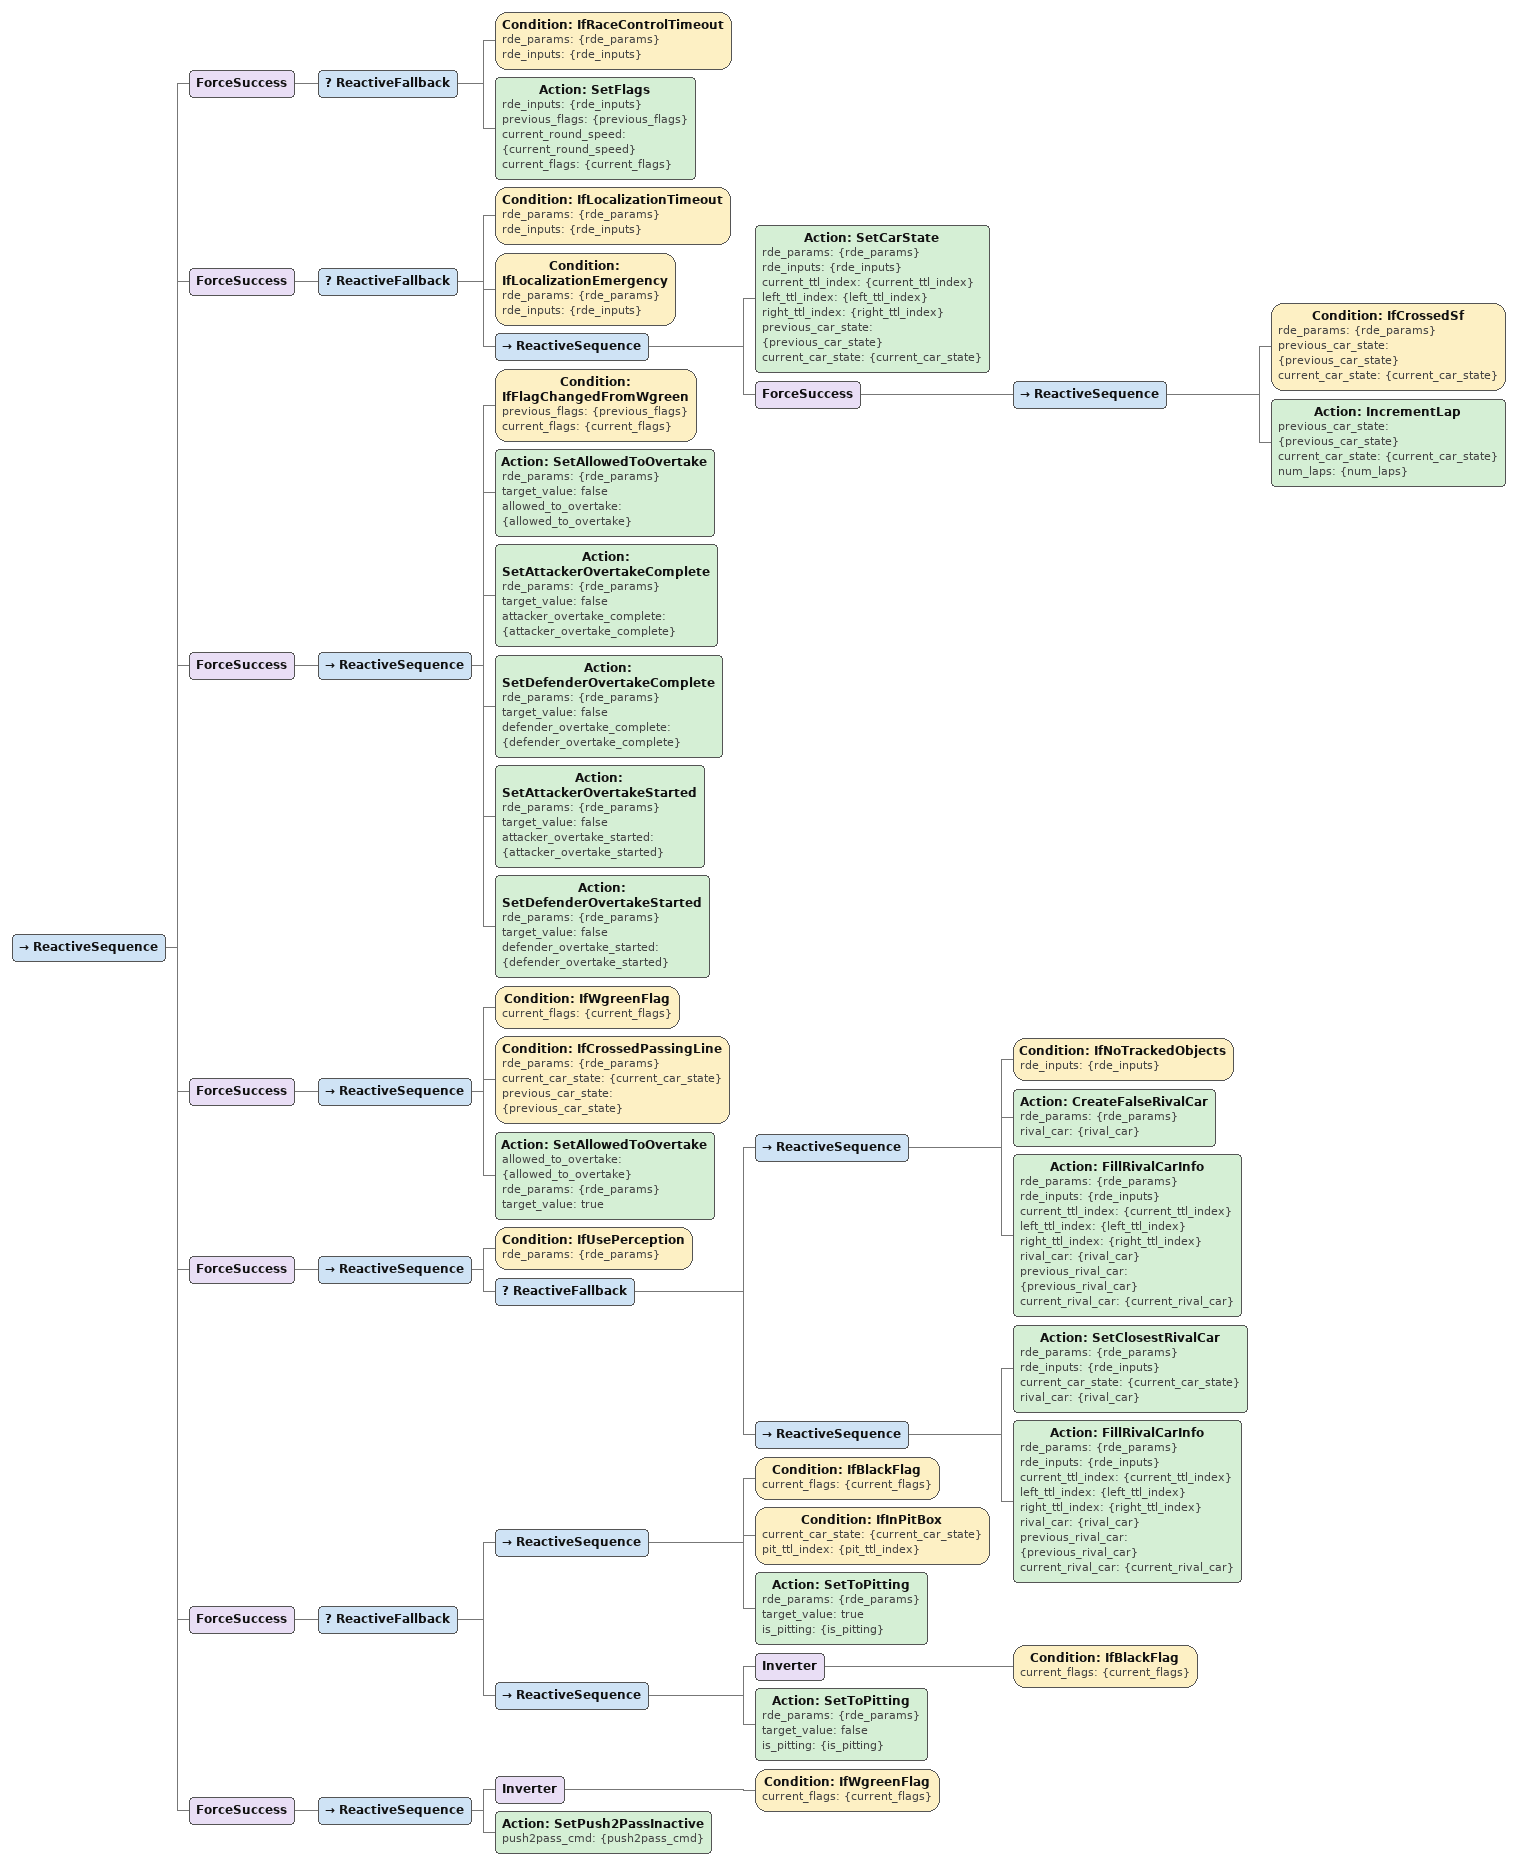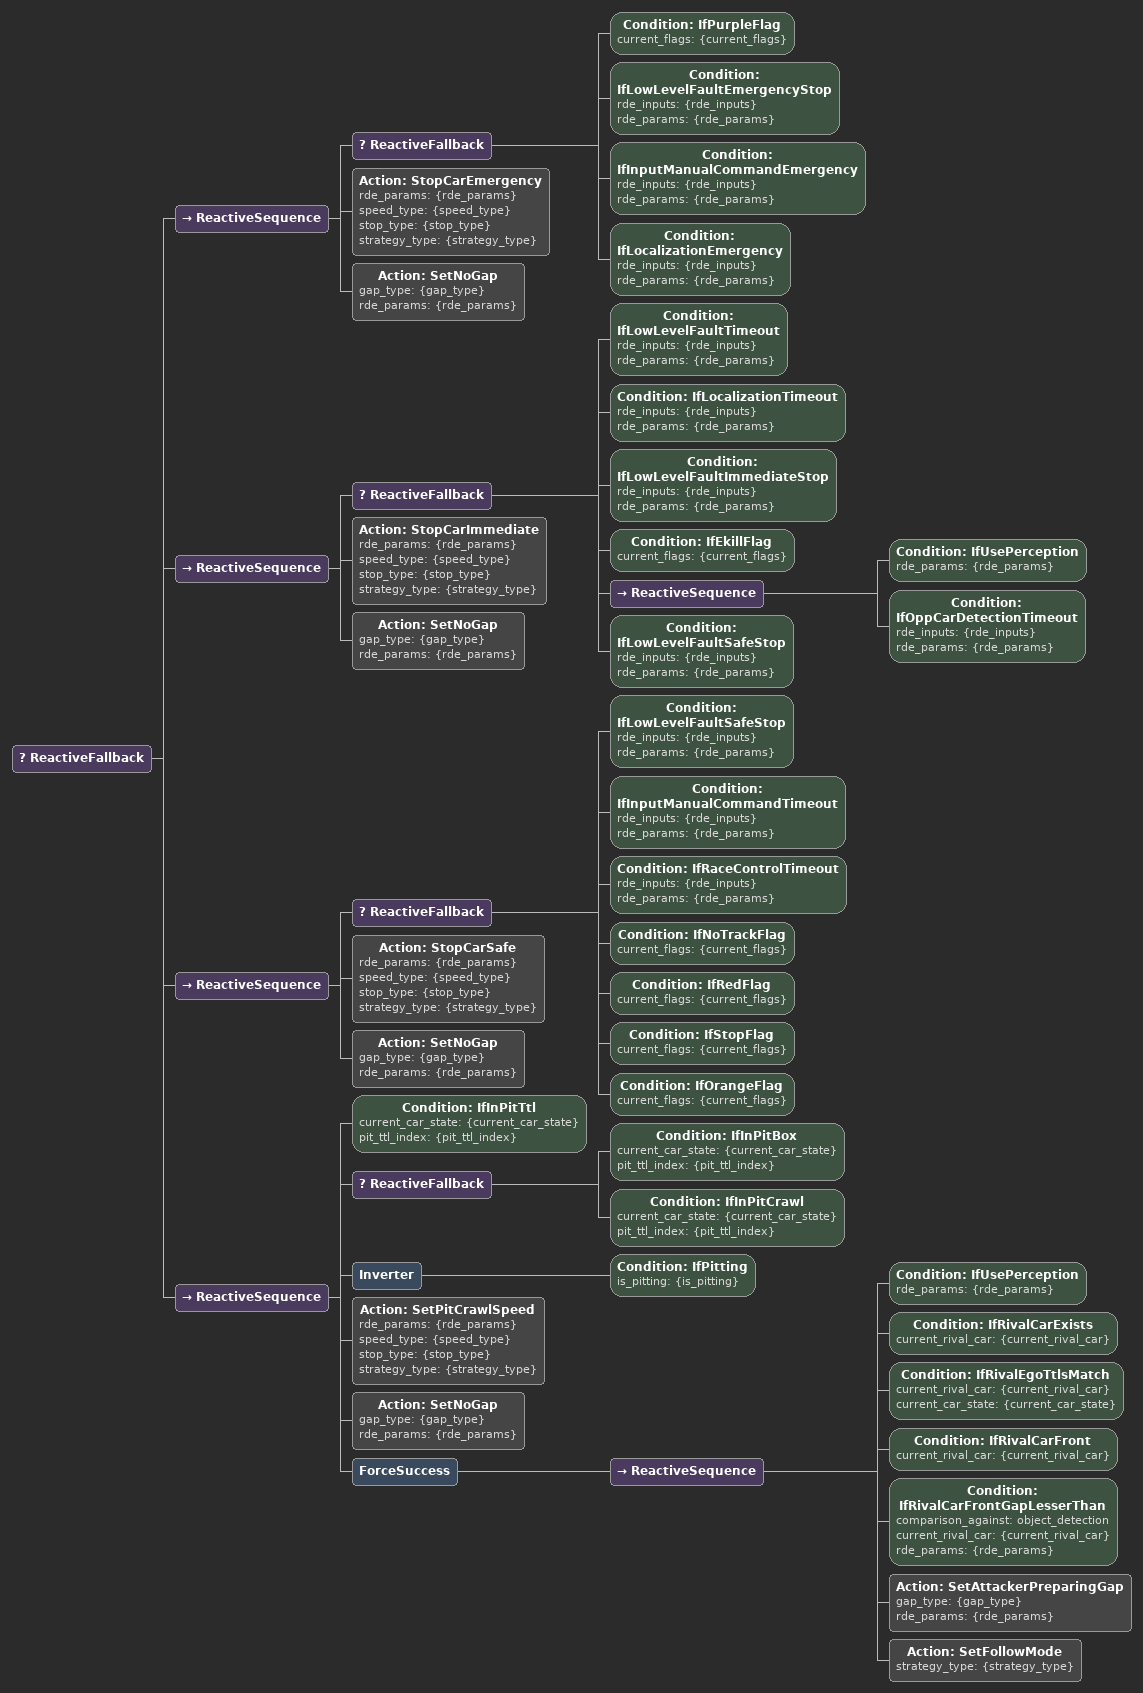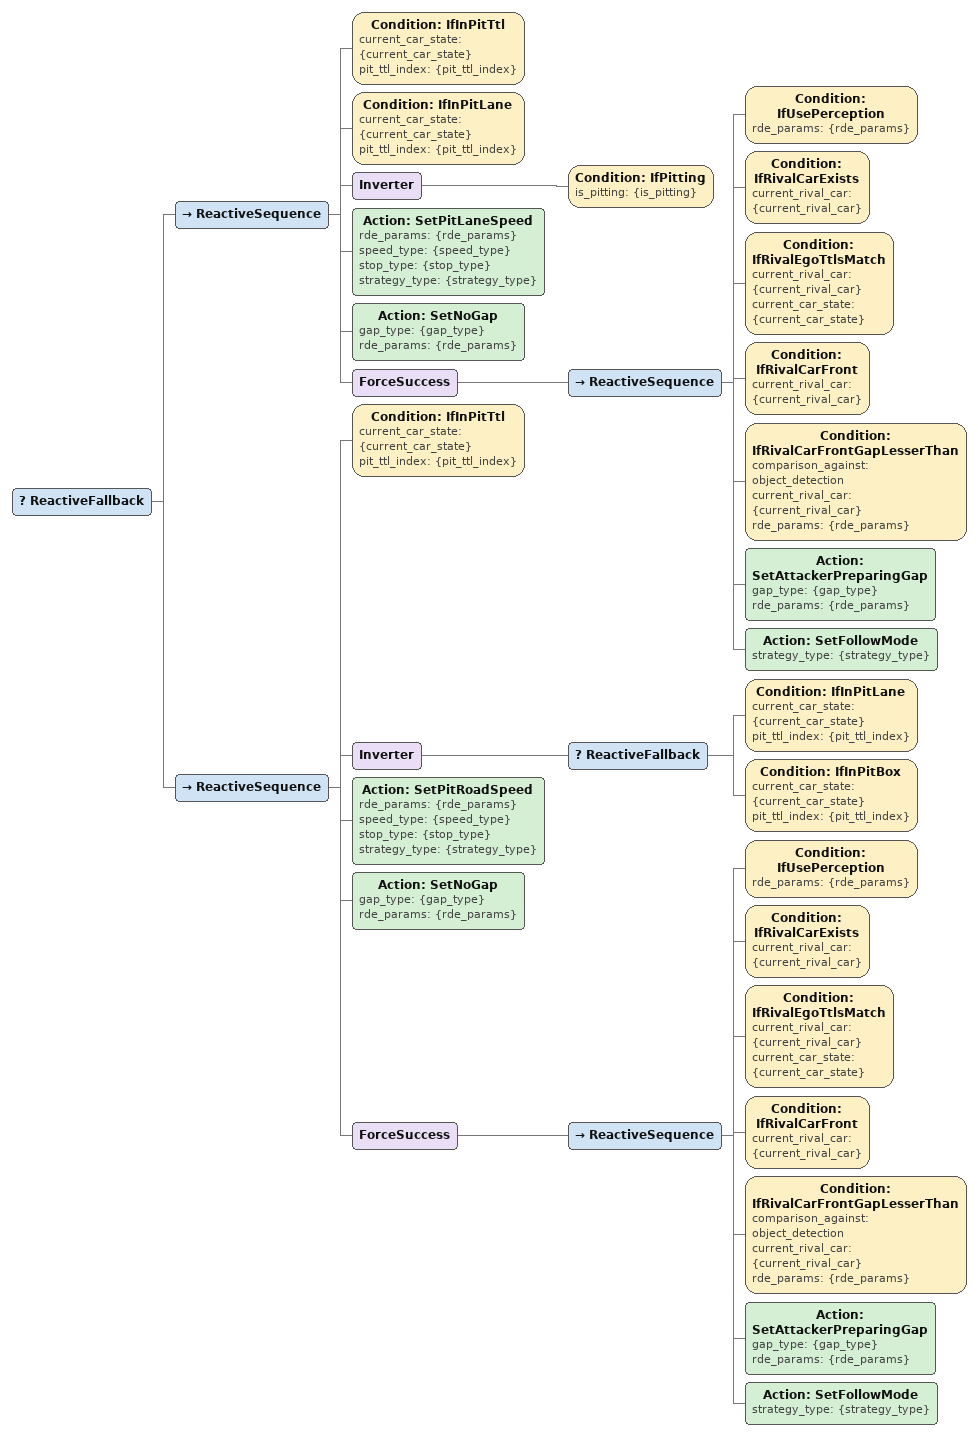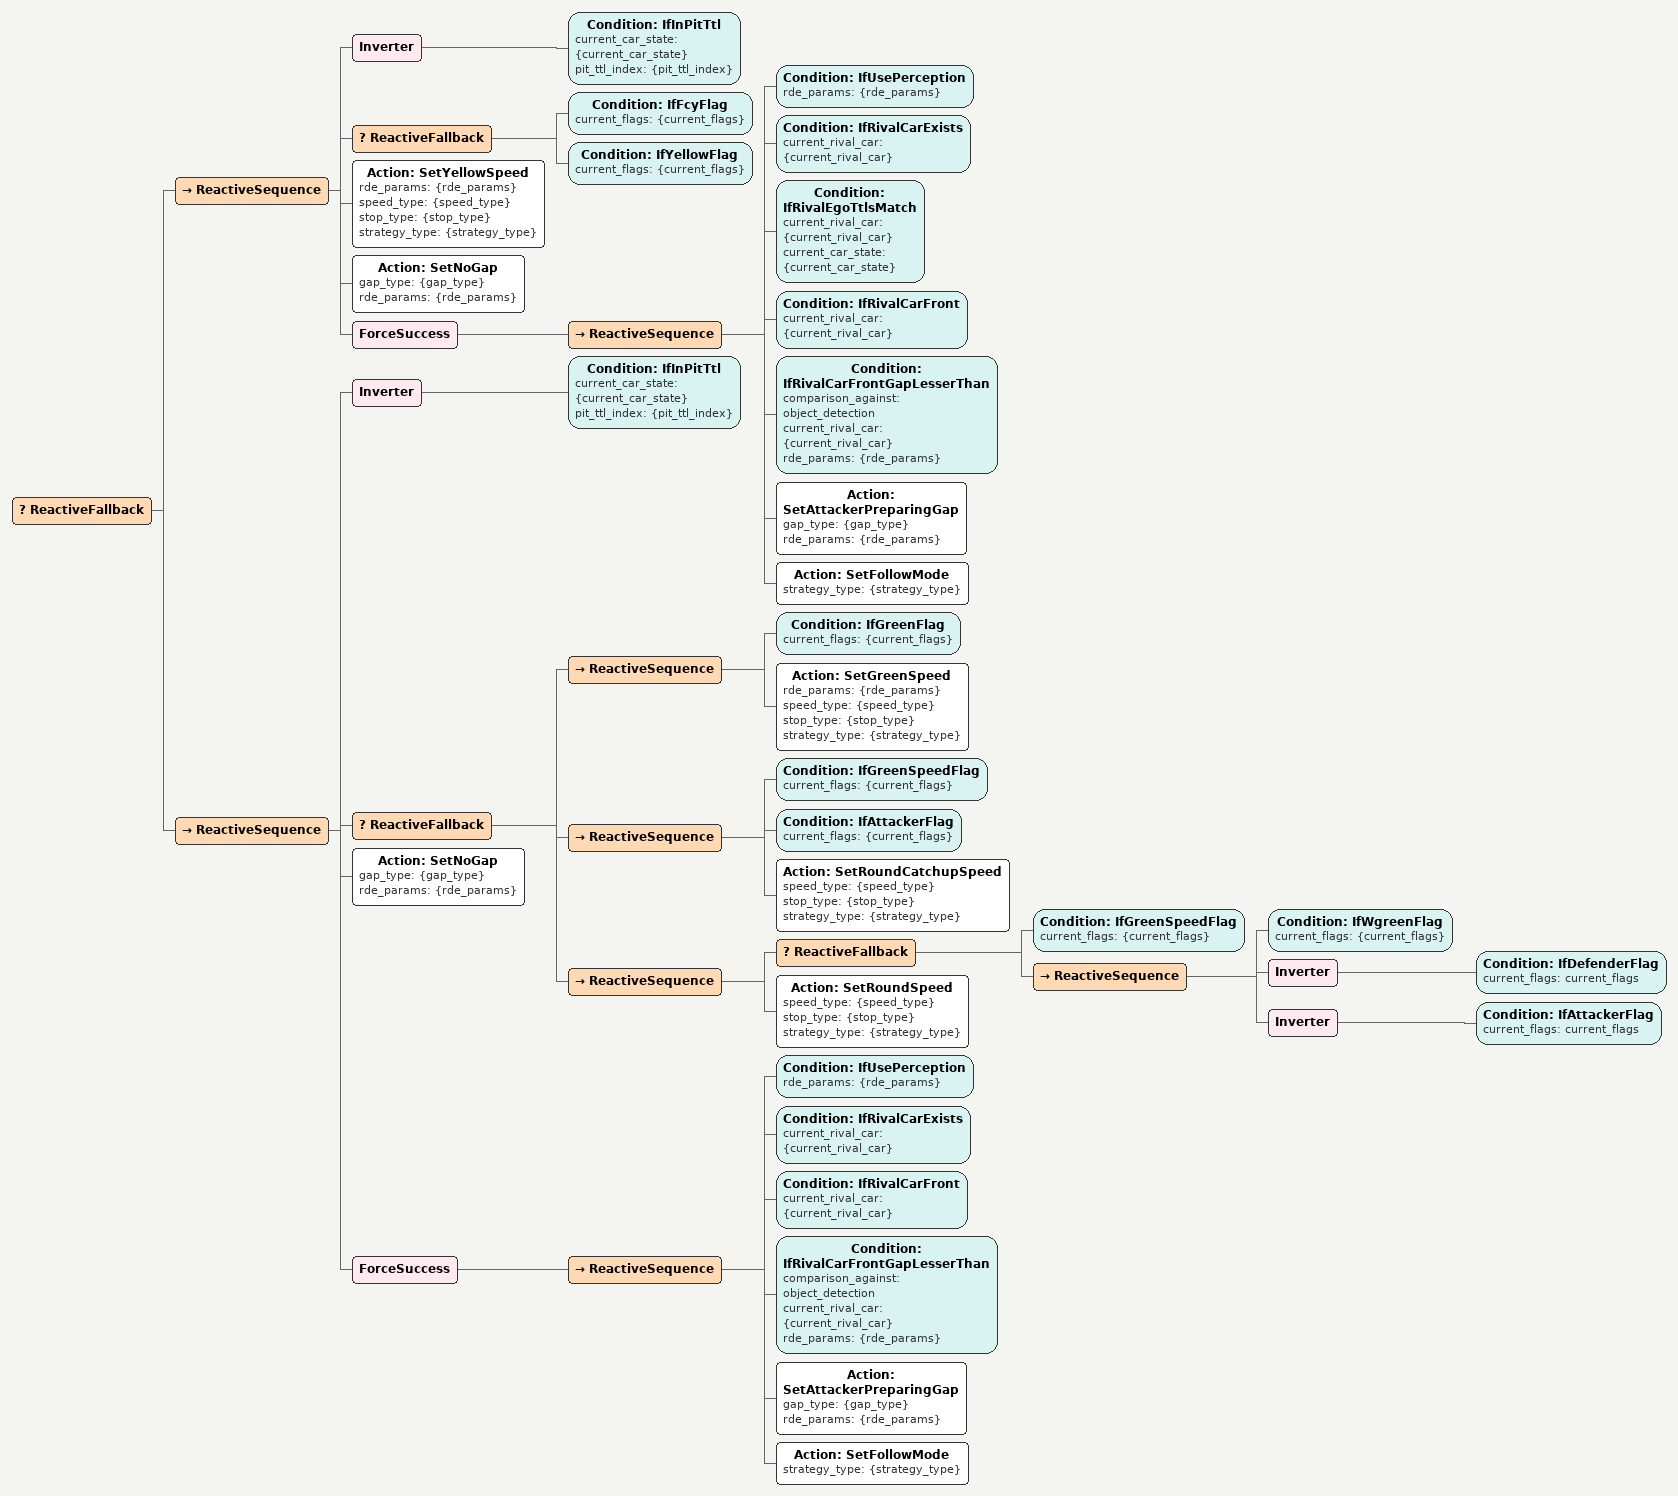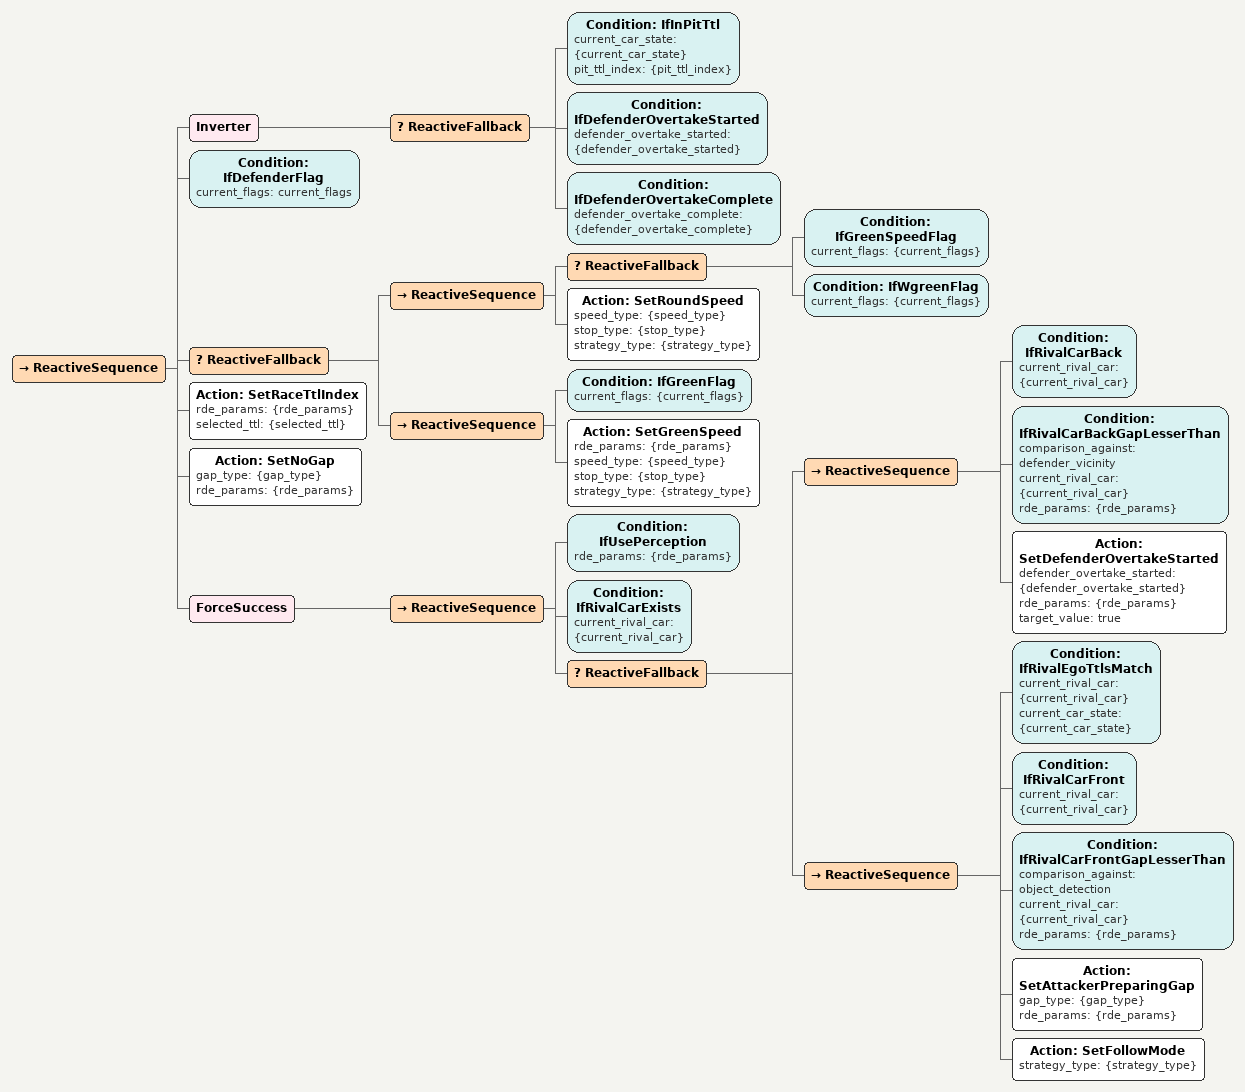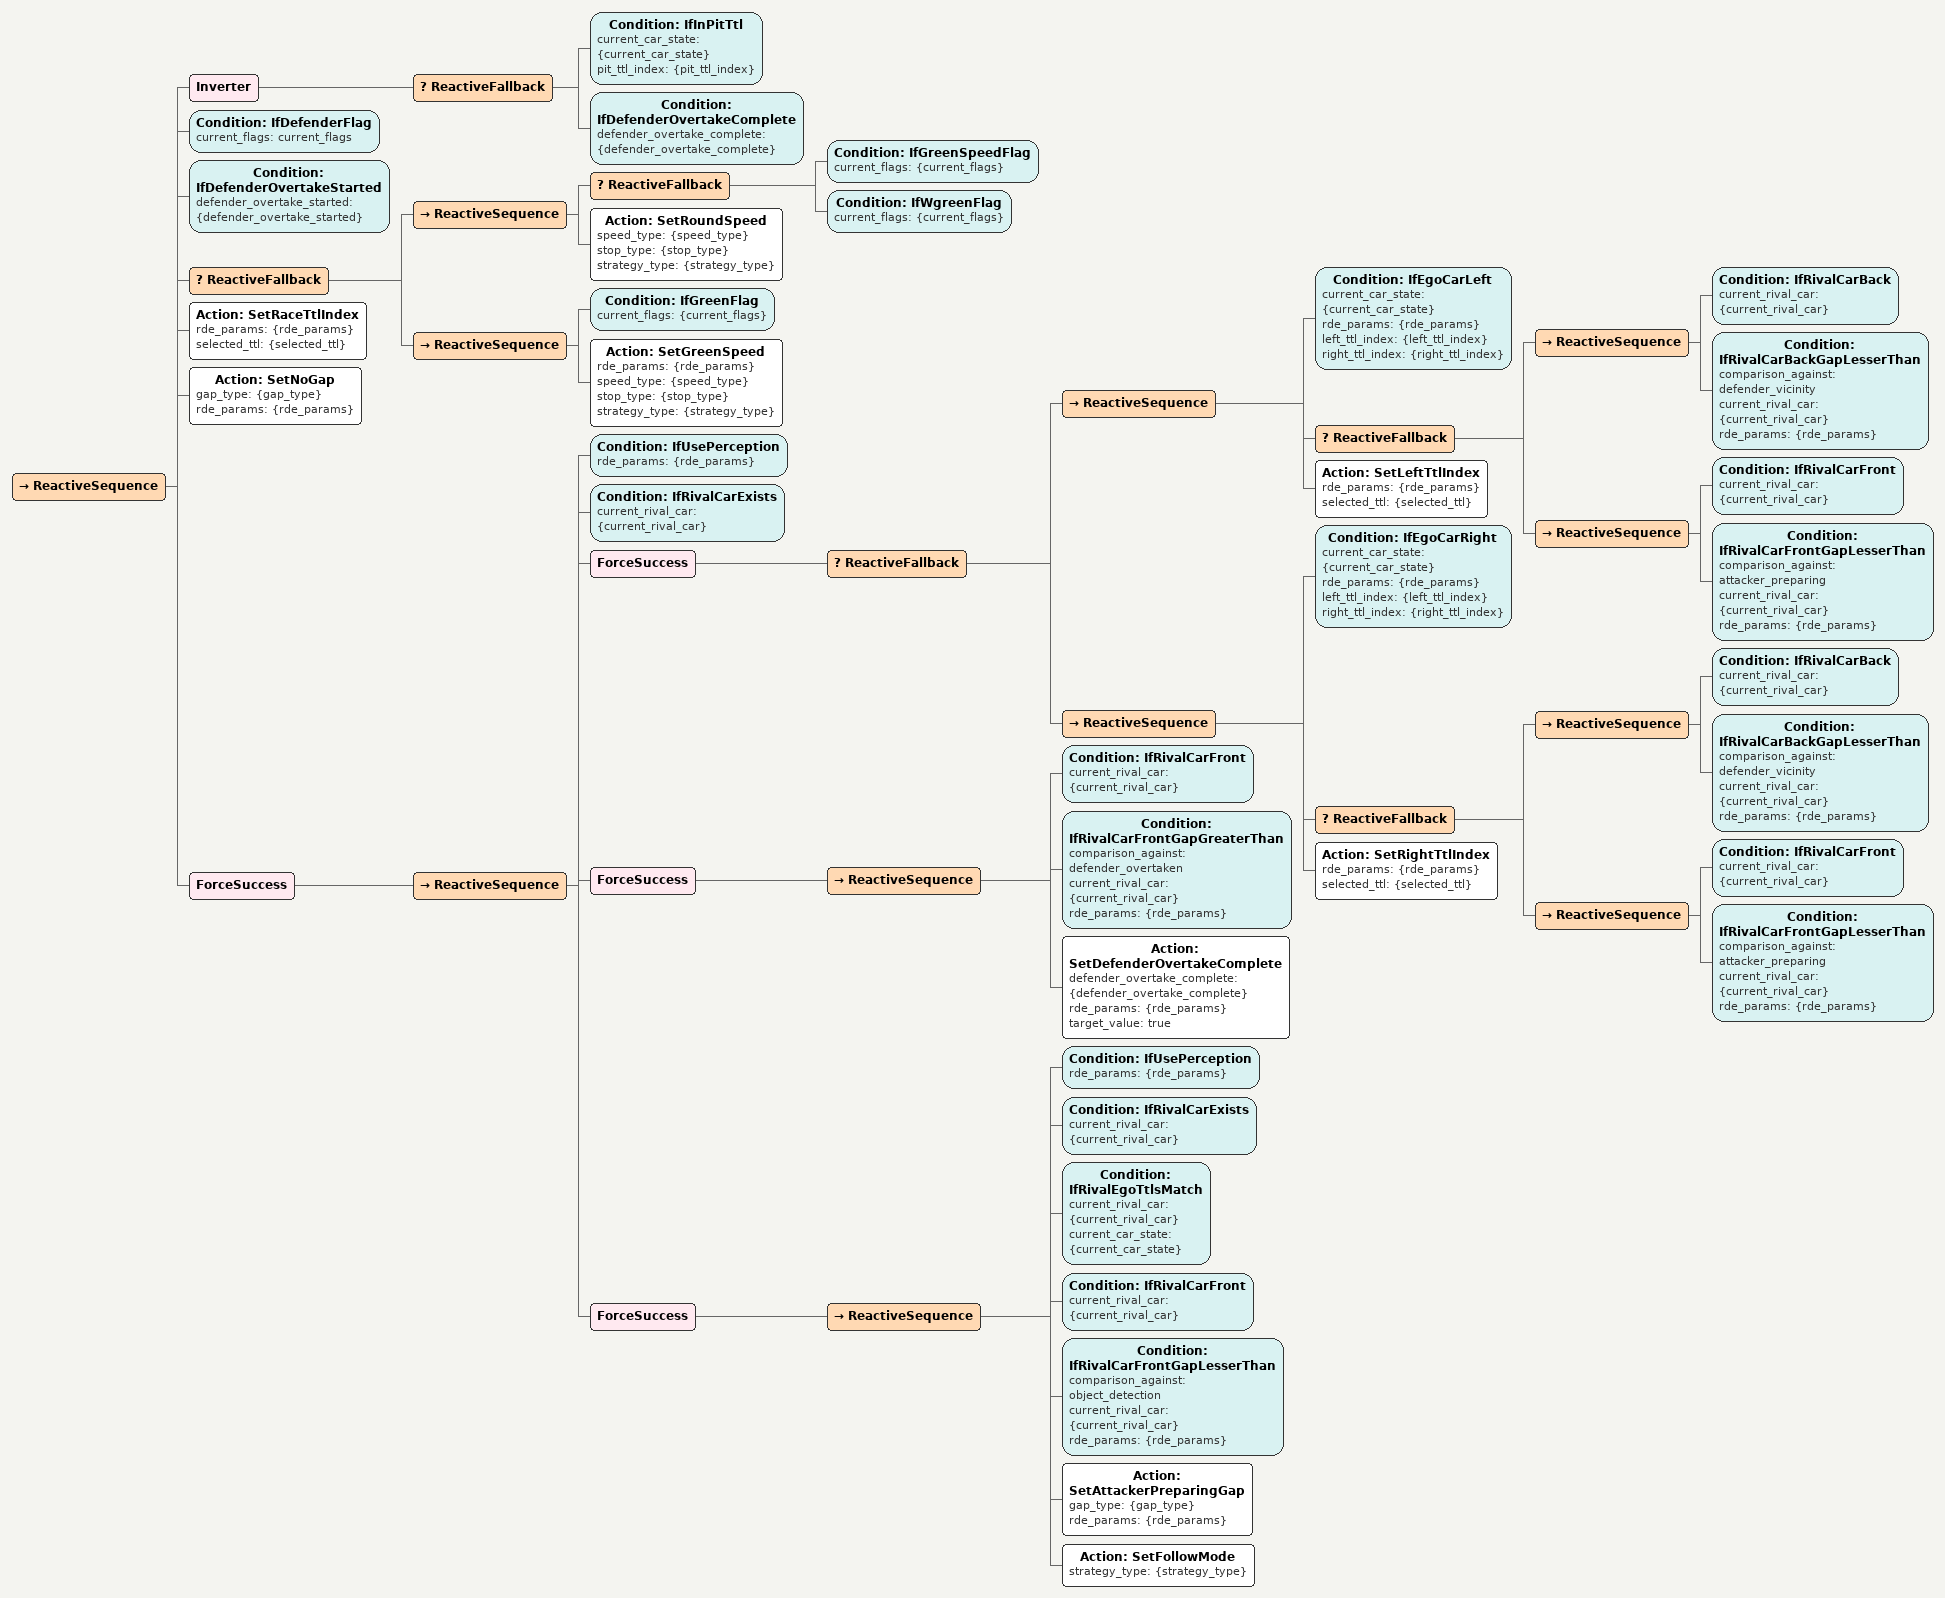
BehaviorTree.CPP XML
<ReactiveSequence>
	<ForceSuccess>
		<ReactiveFallback>
			<Condition ID="IfRaceControlTimeout" rde_params="{rde_params}" rde_inputs="{rde_inputs}"/>
			<Action ID="SetFlags" rde_inputs="{rde_inputs}" previous_flags="{previous_flags}" current_round_speed="{current_round_speed}" current_flags="{current_flags}"/>
		</ReactiveFallback>
	</ForceSuccess>
	<ForceSuccess>
		<ReactiveFallback>
			<Condition ID="IfLocalizationTimeout" rde_params="{rde_params}" rde_inputs="{rde_inputs}"/>
			<Condition ID="IfLocalizationEmergency" rde_params="{rde_params}" rde_inputs="{rde_inputs}"/>
			<ReactiveSequence>
				<Action ID="SetCarState" rde_params="{rde_params}" rde_inputs="{rde_inputs}" current_ttl_index="{current_ttl_index}" left_ttl_index="{left_ttl_index}" right_ttl_index="{right_ttl_index}" previous_car_state="{previous_car_state}" current_car_state="{current_car_state}"/>
				<ForceSuccess>
					<ReactiveSequence>
						<Condition ID="IfCrossedSf" rde_params="{rde_params}" previous_car_state="{previous_car_state}" current_car_state="{current_car_state}"/>
						<Action ID="IncrementLap" previous_car_state="{previous_car_state}" current_car_state="{current_car_state}" num_laps="{num_laps}"/>
					</ReactiveSequence>
				</ForceSuccess>
			</ReactiveSequence>
		</ReactiveFallback>
	</ForceSuccess>
	<ForceSuccess>
		<ReactiveSequence>
			<Condition ID="IfFlagChangedFromWgreen" previous_flags="{previous_flags}" current_flags="{current_flags}"/>
			<Action ID="SetAllowedToOvertake" rde_params="{rde_params}" target_value="false" allowed_to_overtake="{allowed_to_overtake}"/>
			<Action ID="SetAttackerOvertakeComplete" rde_params="{rde_params}" target_value="false" attacker_overtake_complete="{attacker_overtake_complete}"/>
			<Action ID="SetDefenderOvertakeComplete" rde_params="{rde_params}" target_value="false" defender_overtake_complete="{defender_overtake_complete}"/>
			<Action ID="SetAttackerOvertakeStarted" rde_params="{rde_params}" target_value="false" attacker_overtake_started="{attacker_overtake_started}"/>
			<Action ID="SetDefenderOvertakeStarted" rde_params="{rde_params}" target_value="false" defender_overtake_started="{defender_overtake_started}"/>
		</ReactiveSequence>
	</ForceSuccess>
	<ForceSuccess>
		<ReactiveSequence>
			<Condition ID="IfWgreenFlag" current_flags="{current_flags}"/>
			<Condition ID="IfCrossedPassingLine" rde_params="{rde_params}" current_car_state="{current_car_state}" previous_car_state="{previous_car_state}"/>
			<Action ID="SetAllowedToOvertake" allowed_to_overtake="{allowed_to_overtake}" rde_params="{rde_params}" target_value="true"/>
		</ReactiveSequence>
	</ForceSuccess>
	<ForceSuccess>
		<ReactiveSequence>
		<Condition ID="IfUsePerception" rde_params="{rde_params}"/>
		<ReactiveFallback>
			<ReactiveSequence>
				<Condition ID="IfNoTrackedObjects" rde_inputs="{rde_inputs}"/>
				<Action ID="CreateFalseRivalCar" rde_params="{rde_params}" rival_car="{rival_car}"/>
				<Action ID="FillRivalCarInfo" rde_params="{rde_params}" rde_inputs="{rde_inputs}" current_ttl_index="{current_ttl_index}" left_ttl_index="{left_ttl_index}" right_ttl_index="{right_ttl_index}" rival_car="{rival_car}" previous_rival_car="{previous_rival_car}" current_rival_car="{current_rival_car}"/>
			</ReactiveSequence>
			<ReactiveSequence>
				<Action ID="SetClosestRivalCar" rde_params="{rde_params}" rde_inputs="{rde_inputs}" current_car_state="{current_car_state}" rival_car="{rival_car}"/>
				<Action ID="FillRivalCarInfo" rde_params="{rde_params}" rde_inputs="{rde_inputs}" current_ttl_index="{current_ttl_index}" left_ttl_index="{left_ttl_index}" right_ttl_index="{right_ttl_index}" rival_car="{rival_car}" previous_rival_car="{previous_rival_car}" current_rival_car="{current_rival_car}"/>
			</ReactiveSequence>
			</ReactiveFallback>
		</ReactiveSequence>
	</ForceSuccess>
	<ForceSuccess>
		<ReactiveFallback>
			<ReactiveSequence>
				<Condition ID="IfBlackFlag" current_flags="{current_flags}"/>
				<Condition ID="IfInPitBox" current_car_state="{current_car_state}" pit_ttl_index="{pit_ttl_index}"/>
				<Action ID="SetToPitting" rde_params="{rde_params}" target_value="true" is_pitting="{is_pitting}"/>
			</ReactiveSequence>
			<ReactiveSequence>
				<Inverter>
					<Condition ID="IfBlackFlag" current_flags="{current_flags}"/>
				</Inverter>
				<Action ID="SetToPitting" rde_params="{rde_params}" target_value="false" is_pitting="{is_pitting}"/>
			</ReactiveSequence>
		</ReactiveFallback>
	</ForceSuccess>
	<ForceSuccess>
		<ReactiveSequence>
			<Inverter>
				<Condition ID="IfWgreenFlag" current_flags="{current_flags}"/>
			</Inverter>
			<Action ID="SetPush2PassInactive" push2pass_cmd="{push2pass_cmd}"/>
		</ReactiveSequence>
	</ForceSuccess>
</ReactiveSequence>

<ReactiveFallback>
	<ReactiveSequence> <!-- Set Emergency Stop -->
		<ReactiveFallback>
			<Condition ID="IfPurpleFlag" current_flags="{current_flags}"/>
			<Condition ID="IfLowLevelFaultEmergencyStop" rde_inputs="{rde_inputs}" rde_params="{rde_params}"/>
			<Condition ID="IfInputManualCommandEmergency" rde_inputs="{rde_inputs}" rde_params="{rde_params}"/>
			<Condition ID="IfLocalizationEmergency" rde_inputs="{rde_inputs}" rde_params="{rde_params}"/>
		</ReactiveFallback>
		<Action ID="StopCarEmergency" rde_params="{rde_params}" speed_type="{speed_type}" stop_type="{stop_type}" strategy_type="{strategy_type}"/>
		<Action ID="SetNoGap" gap_type="{gap_type}" rde_params="{rde_params}"/>
	</ReactiveSequence>
	<ReactiveSequence> <!-- Set Immediate Stop -->
		<ReactiveFallback>
			<Condition ID="IfLowLevelFaultTimeout" rde_inputs="{rde_inputs}" rde_params="{rde_params}"/>
			<Condition ID="IfLocalizationTimeout" rde_inputs="{rde_inputs}" rde_params="{rde_params}"/>
			<Condition ID="IfLowLevelFaultImmediateStop" rde_inputs="{rde_inputs}" rde_params="{rde_params}"/>
			<Condition ID="IfEkillFlag" current_flags="{current_flags}"/>
			<ReactiveSequence>
				<Condition ID="IfUsePerception" rde_params="{rde_params}"/>
				<Condition ID="IfOppCarDetectionTimeout" rde_inputs="{rde_inputs}" rde_params="{rde_params}"/>
			</ReactiveSequence>
			<Condition ID="IfLowLevelFaultSafeStop" rde_inputs="{rde_inputs}" rde_params="{rde_params}"/>
		</ReactiveFallback>
		<Action ID="StopCarImmediate" rde_params="{rde_params}" speed_type="{speed_type}" stop_type="{stop_type}" strategy_type="{strategy_type}"/>
		<Action ID="SetNoGap" gap_type="{gap_type}" rde_params="{rde_params}"/>
	</ReactiveSequence>
	<ReactiveSequence> <!-- Set Safe Stop -->
		<ReactiveFallback>
			<Condition ID="IfLowLevelFaultSafeStop" rde_inputs="{rde_inputs}" rde_params="{rde_params}"/>
			<Condition ID="IfInputManualCommandTimeout" rde_inputs="{rde_inputs}" rde_params="{rde_params}"/>
			<Condition ID="IfRaceControlTimeout" rde_inputs="{rde_inputs}" rde_params="{rde_params}"/>
			<Condition ID="IfNoTrackFlag" current_flags="{current_flags}"/>
			<Condition ID="IfRedFlag" current_flags="{current_flags}"/>
			<Condition ID="IfStopFlag" current_flags="{current_flags}"/>
			<Condition ID="IfOrangeFlag" current_flags="{current_flags}"/>
		</ReactiveFallback>
		<Action ID="StopCarSafe" rde_params="{rde_params}" speed_type="{speed_type}" stop_type="{stop_type}" strategy_type="{strategy_type}"/>
		<Action ID="SetNoGap" gap_type="{gap_type}" rde_params="{rde_params}"/>
	</ReactiveSequence>
	<!--On Pit Behavior -->
	<ReactiveSequence> <!-- Set Pit Crawl Speed -->
		<Condition ID="IfInPitTtl" current_car_state="{current_car_state}" pit_ttl_index="{pit_ttl_index}"/>
		<ReactiveFallback>
			<Condition ID="IfInPitBox" current_car_state="{current_car_state}" pit_ttl_index="{pit_ttl_index}"/>
			<Condition ID="IfInPitCrawl" current_car_state="{current_car_state}" pit_ttl_index="{pit_ttl_index}"/>
		</ReactiveFallback>
		<Inverter>
			<Condition ID="IfPitting" is_pitting="{is_pitting}"/>
		</Inverter>
		<Action ID="SetPitCrawlSpeed" rde_params="{rde_params}" speed_type="{speed_type}" stop_type="{stop_type}" strategy_type="{strategy_type}"/>
		<Action ID="SetNoGap" gap_type="{gap_type}" rde_params="{rde_params}"/>
		<ForceSuccess> <!-- DEFENSIVE -->
			<ReactiveSequence>
				<Condition ID="IfUsePerception" rde_params="{rde_params}"/>
				<Condition ID="IfRivalCarExists" current_rival_car="{current_rival_car}"/>
				<Condition ID="IfRivalEgoTtlsMatch" current_rival_car="{current_rival_car}" current_car_state="{current_car_state}"/>
				<Condition ID="IfRivalCarFront" current_rival_car="{current_rival_car}"/>
				<Condition ID="IfRivalCarFrontGapLesserThan" comparison_against="object_detection" current_rival_car="{current_rival_car}" rde_params="{rde_params}"/>
				<Action ID="SetAttackerPreparingGap" gap_type="{gap_type}" rde_params="{rde_params}"/>
				<Action ID="SetFollowMode" strategy_type="{strategy_type}"/>
			</ReactiveSequence>
		</ForceSuccess>
	</ReactiveSequence>
</ReactiveFallback>

<ReactiveFallback>
	<ReactiveSequence> <!-- Set Pit Lane Speed -->
		<Condition ID="IfInPitTtl" current_car_state="{current_car_state}" pit_ttl_index="{pit_ttl_index}"/>
		<Condition ID="IfInPitLane" current_car_state="{current_car_state}" pit_ttl_index="{pit_ttl_index}"/>
		<Inverter>
			<Condition ID="IfPitting" is_pitting="{is_pitting}"/>
		</Inverter>
		<Action ID="SetPitLaneSpeed" rde_params="{rde_params}" speed_type="{speed_type}" stop_type="{stop_type}" strategy_type="{strategy_type}"/>
		<Action ID="SetNoGap" gap_type="{gap_type}" rde_params="{rde_params}"/>
		<ForceSuccess> <!-- DEFENSIVE -->
			<ReactiveSequence>
				<Condition ID="IfUsePerception" rde_params="{rde_params}"/>
				<Condition ID="IfRivalCarExists" current_rival_car="{current_rival_car}"/>
				<Condition ID="IfRivalEgoTtlsMatch" current_rival_car="{current_rival_car}" current_car_state="{current_car_state}"/>
				<Condition ID="IfRivalCarFront" current_rival_car="{current_rival_car}"/>
				<Condition ID="IfRivalCarFrontGapLesserThan" comparison_against="object_detection" current_rival_car="{current_rival_car}" rde_params="{rde_params}"/>
				<Action ID="SetAttackerPreparingGap" gap_type="{gap_type}" rde_params="{rde_params}"/>
				<Action ID="SetFollowMode" strategy_type="{strategy_type}"/>
			</ReactiveSequence>
		</ForceSuccess>
	</ReactiveSequence>
	<ReactiveSequence> <!-- Set Pit Road speed-->
		<Condition ID="IfInPitTtl" current_car_state="{current_car_state}" pit_ttl_index="{pit_ttl_index}"/>
		<Inverter>
			<ReactiveFallback>
				<Condition ID="IfInPitLane" current_car_state="{current_car_state}" pit_ttl_index="{pit_ttl_index}"/>
				<Condition ID="IfInPitBox" current_car_state="{current_car_state}" pit_ttl_index="{pit_ttl_index}"/>
			</ReactiveFallback>
		</Inverter>
		<Action ID="SetPitRoadSpeed" rde_params="{rde_params}" speed_type="{speed_type}" stop_type="{stop_type}" strategy_type="{strategy_type}"/>
		<Action ID="SetNoGap" gap_type="{gap_type}" rde_params="{rde_params}"/>
		<ForceSuccess> <!-- DEFENSIVE -->
			<ReactiveSequence>
				<Condition ID="IfUsePerception" rde_params="{rde_params}"/>
				<Condition ID="IfRivalCarExists" current_rival_car="{current_rival_car}"/>
				<Condition ID="IfRivalEgoTtlsMatch" current_rival_car="{current_rival_car}" current_car_state="{current_car_state}"/>
				<Condition ID="IfRivalCarFront" current_rival_car="{current_rival_car}"/>
				<Condition ID="IfRivalCarFrontGapLesserThan" comparison_against="object_detection" current_rival_car="{current_rival_car}" rde_params="{rde_params}"/>
				<Action ID="SetAttackerPreparingGap" gap_type="{gap_type}" rde_params="{rde_params}"/>
				<Action ID="SetFollowMode" strategy_type="{strategy_type}"/>
			</ReactiveSequence>
		</ForceSuccess>
	</ReactiveSequence>
</ReactiveFallback>

<ReactiveFallback>
	<!-- On Track Behavior -->
	<ReactiveSequence> <!-- Set Yellow Speed-->
		<Inverter>
			<Condition ID="IfInPitTtl" current_car_state="{current_car_state}" pit_ttl_index="{pit_ttl_index}"/>
		</Inverter>
		<ReactiveFallback>
			<Condition ID="IfFcyFlag" current_flags="{current_flags}"/>
			<Condition ID="IfYellowFlag" current_flags="{current_flags}"/>
		</ReactiveFallback>
		<Action ID="SetYellowSpeed" rde_params="{rde_params}" speed_type="{speed_type}" stop_type="{stop_type}" strategy_type="{strategy_type}"/>
		<Action ID="SetNoGap" gap_type="{gap_type}" rde_params="{rde_params}"/>
		<ForceSuccess> <!-- DEFENSIVE -->
			<ReactiveSequence>
				<Condition ID="IfUsePerception" rde_params="{rde_params}"/>
				<Condition ID="IfRivalCarExists" current_rival_car="{current_rival_car}"/>
				<Condition ID="IfRivalEgoTtlsMatch" current_rival_car="{current_rival_car}" current_car_state="{current_car_state}"/>
				<Condition ID="IfRivalCarFront" current_rival_car="{current_rival_car}"/>
				<Condition ID="IfRivalCarFrontGapLesserThan" comparison_against="object_detection" current_rival_car="{current_rival_car}" rde_params="{rde_params}"/>
				<Action ID="SetAttackerPreparingGap" gap_type="{gap_type}" rde_params="{rde_params}"/>
				<Action ID="SetFollowMode" strategy_type="{strategy_type}"/>
			</ReactiveSequence>
		</ForceSuccess>
	</ReactiveSequence>
	<ReactiveSequence> <!-- Set Green Speed, null flag -->
		<Inverter>
			<Condition ID="IfInPitTtl" current_car_state="{current_car_state}" pit_ttl_index="{pit_ttl_index}"/>
		</Inverter>
		<ReactiveFallback>
			<ReactiveSequence>
				<Condition ID="IfGreenFlag" current_flags="{current_flags}"/>
				<Action ID="SetGreenSpeed" rde_params="{rde_params}" speed_type="{speed_type}" stop_type="{stop_type}" strategy_type="{strategy_type}"/>
			</ReactiveSequence>
			<ReactiveSequence>
				<Condition ID="IfGreenSpeedFlag" current_flags="{current_flags}"/>
				<Condition ID="IfAttackerFlag" current_flags="{current_flags}"/>
				<Action ID="SetRoundCatchupSpeed" speed_type="{speed_type}" stop_type="{stop_type}" strategy_type="{strategy_type}"/>
			</ReactiveSequence>
			<ReactiveSequence>
				<ReactiveFallback>
					<Condition ID="IfGreenSpeedFlag" current_flags="{current_flags}"/>
					<ReactiveSequence>
						<Condition ID="IfWgreenFlag" current_flags="{current_flags}"/>
						<Inverter>
							<Condition ID="IfDefenderFlag" current_flags="current_flags"/>
						</Inverter>
						<Inverter>
							<Condition ID="IfAttackerFlag" current_flags="current_flags"/>
						</Inverter>
					</ReactiveSequence>
				</ReactiveFallback>
				<Action ID="SetRoundSpeed" speed_type="{speed_type}" stop_type="{stop_type}" strategy_type="{strategy_type}"/>
			</ReactiveSequence>
		</ReactiveFallback>
		<Action ID="SetNoGap" gap_type="{gap_type}" rde_params="{rde_params}"/>
		<ForceSuccess> <!-- DEFENSIVE -->
			<ReactiveSequence>
				<Condition ID="IfUsePerception" rde_params="{rde_params}"/>
				<Condition ID="IfRivalCarExists" current_rival_car="{current_rival_car}"/>
				<Condition ID="IfRivalCarFront" current_rival_car="{current_rival_car}"/>
				<Condition ID="IfRivalCarFrontGapLesserThan" comparison_against="object_detection" current_rival_car="{current_rival_car}" rde_params="{rde_params}"/>
				<Action ID="SetAttackerPreparingGap" gap_type="{gap_type}" rde_params="{rde_params}"/>
				<Action ID="SetFollowMode" strategy_type="{strategy_type}"/>
			</ReactiveSequence>
		</ForceSuccess>
	</ReactiveSequence>
</ReactiveFallback>

<ReactiveSequence> <!-- Defender Flag, before overtake -->
	<Inverter>
		<ReactiveFallback>
			<Condition ID="IfInPitTtl" current_car_state="{current_car_state}" pit_ttl_index="{pit_ttl_index}"/>
			<Condition ID="IfDefenderOvertakeStarted" defender_overtake_started="{defender_overtake_started}"/>
			<Condition ID="IfDefenderOvertakeComplete" defender_overtake_complete="{defender_overtake_complete}"/>
		</ReactiveFallback>
	</Inverter>
	<Condition ID="IfDefenderFlag" current_flags="current_flags"/>
	<ReactiveFallback>
		<ReactiveSequence>
			<ReactiveFallback>
				<Condition ID="IfGreenSpeedFlag" current_flags="{current_flags}"/>
				<Condition ID="IfWgreenFlag" current_flags="{current_flags}"/>
			</ReactiveFallback>
			<Action ID="SetRoundSpeed" speed_type="{speed_type}" stop_type="{stop_type}" strategy_type="{strategy_type}"/>
		</ReactiveSequence>
		<ReactiveSequence>
			<Condition ID="IfGreenFlag" current_flags="{current_flags}"/>
			<Action ID="SetGreenSpeed" rde_params="{rde_params}" speed_type="{speed_type}" stop_type="{stop_type}" strategy_type="{strategy_type}"/>
		</ReactiveSequence>
	</ReactiveFallback>
	<Action ID="SetRaceTtlIndex" rde_params="{rde_params}" selected_ttl="{selected_ttl}"/>
	<Action ID="SetNoGap" gap_type="{gap_type}" rde_params="{rde_params}"/>
	<ForceSuccess>
		<ReactiveSequence>
			<Condition ID="IfUsePerception" rde_params="{rde_params}"/>
			<Condition ID="IfRivalCarExists" current_rival_car="{current_rival_car}"/>
			<ReactiveFallback>
				<ReactiveSequence>
					<Condition ID="IfRivalCarBack" current_rival_car="{current_rival_car}"/>
					<Condition ID="IfRivalCarBackGapLesserThan" comparison_against="defender_vicinity" current_rival_car="{current_rival_car}" rde_params="{rde_params}"/>
					<Action ID="SetDefenderOvertakeStarted" defender_overtake_started="{defender_overtake_started}" rde_params="{rde_params}" target_value="true"/>
				</ReactiveSequence>
				<ReactiveSequence> <!--DEFENSIVE -->
					<Condition ID="IfRivalEgoTtlsMatch" current_rival_car="{current_rival_car}" current_car_state="{current_car_state}"/>
					<Condition ID="IfRivalCarFront" current_rival_car="{current_rival_car}"/>
					<Condition ID="IfRivalCarFrontGapLesserThan" comparison_against="object_detection" current_rival_car="{current_rival_car}" rde_params="{rde_params}"/>
					<Action ID="SetAttackerPreparingGap" gap_type="{gap_type}" rde_params="{rde_params}"/>
					<Action ID="SetFollowMode" strategy_type="{strategy_type}"/>
				</ReactiveSequence>
			</ReactiveFallback>
		</ReactiveSequence>
	</ForceSuccess>
</ReactiveSequence>

<ReactiveSequence> <!-- Defender Flag, during overtake started -->
	<Inverter>
		<ReactiveFallback>
			<Condition ID="IfInPitTtl" current_car_state="{current_car_state}" pit_ttl_index="{pit_ttl_index}"/>
			<Condition ID="IfDefenderOvertakeComplete" defender_overtake_complete="{defender_overtake_complete}"/>
		</ReactiveFallback>
	</Inverter>
	<Condition ID="IfDefenderFlag" current_flags="current_flags"/>
	<Condition ID="IfDefenderOvertakeStarted" defender_overtake_started="{defender_overtake_started}"/>
	<ReactiveFallback>
		<ReactiveSequence>
			<ReactiveFallback>
				<Condition ID="IfGreenSpeedFlag" current_flags="{current_flags}"/>
				<Condition ID="IfWgreenFlag" current_flags="{current_flags}"/>
			</ReactiveFallback>
			<Action ID="SetRoundSpeed" speed_type="{speed_type}" stop_type="{stop_type}" strategy_type="{strategy_type}"/>
		</ReactiveSequence>
		<ReactiveSequence>
			<Condition ID="IfGreenFlag" current_flags="{current_flags}"/>
			<Action ID="SetGreenSpeed" rde_params="{rde_params}" speed_type="{speed_type}" stop_type="{stop_type}" strategy_type="{strategy_type}"/>
		</ReactiveSequence>
	</ReactiveFallback>
	<Action ID="SetRaceTtlIndex" rde_params="{rde_params}" selected_ttl="{selected_ttl}"/>
	<Action ID="SetNoGap" gap_type="{gap_type}" rde_params="{rde_params}"/>
	<ForceSuccess>
		<ReactiveSequence>
			<Condition ID="IfUsePerception" rde_params="{rde_params}"/>
			<Condition ID="IfRivalCarExists" current_rival_car="{current_rival_car}"/>
			<ForceSuccess>
				<ReactiveFallback>
					<ReactiveSequence>
						<Condition ID="IfEgoCarLeft" current_car_state="{current_car_state}" rde_params="{rde_params}" left_ttl_index="{left_ttl_index}" right_ttl_index="{right_ttl_index}"/>
						<ReactiveFallback>
							<ReactiveSequence>
								<Condition ID="IfRivalCarBack" current_rival_car="{current_rival_car}"/>
								<Condition ID="IfRivalCarBackGapLesserThan" comparison_against="defender_vicinity" current_rival_car="{current_rival_car}" rde_params="{rde_params}"/>
							</ReactiveSequence>
							<ReactiveSequence>
								<Condition ID="IfRivalCarFront" current_rival_car="{current_rival_car}"/>
								<Condition ID="IfRivalCarFrontGapLesserThan" comparison_against="attacker_preparing" current_rival_car="{current_rival_car}" rde_params="{rde_params}"/>
							</ReactiveSequence>
						</ReactiveFallback>
						<Action ID="SetLeftTtlIndex" rde_params="{rde_params}" selected_ttl="{selected_ttl}"/>
					</ReactiveSequence>
					<ReactiveSequence>
						<Condition ID="IfEgoCarRight" current_car_state="{current_car_state}" rde_params="{rde_params}" left_ttl_index="{left_ttl_index}" right_ttl_index="{right_ttl_index}"/>
						<ReactiveFallback>
							<ReactiveSequence>
								<Condition ID="IfRivalCarBack" current_rival_car="{current_rival_car}"/>
								<Condition ID="IfRivalCarBackGapLesserThan" comparison_against="defender_vicinity" current_rival_car="{current_rival_car}" rde_params="{rde_params}"/>
							</ReactiveSequence>
							<ReactiveSequence>
								<Condition ID="IfRivalCarFront" current_rival_car="{current_rival_car}"/>
								<Condition ID="IfRivalCarFrontGapLesserThan" comparison_against="attacker_preparing" current_rival_car="{current_rival_car}" rde_params="{rde_params}"/>
							</ReactiveSequence>
						</ReactiveFallback>
						<Action ID="SetRightTtlIndex" rde_params="{rde_params}" selected_ttl="{selected_ttl}"/>
					</ReactiveSequence>
				</ReactiveFallback>
			</ForceSuccess>
			<ForceSuccess>
				<ReactiveSequence>
					<Condition ID="IfRivalCarFront" current_rival_car="{current_rival_car}"/>
					<Condition ID="IfRivalCarFrontGapGreaterThan" comparison_against="defender_overtaken" current_rival_car="{current_rival_car}" rde_params="{rde_params}"/>
					<Action ID="SetDefenderOvertakeComplete" defender_overtake_complete="{defender_overtake_complete}" rde_params="{rde_params}" target_value="true"/>
				</ReactiveSequence>
			</ForceSuccess>
			<ForceSuccess> <!-- DEFENSIVE -->
				<ReactiveSequence>
					<Condition ID="IfUsePerception" rde_params="{rde_params}"/>
					<Condition ID="IfRivalCarExists" current_rival_car="{current_rival_car}"/>
					<Condition ID="IfRivalEgoTtlsMatch" current_rival_car="{current_rival_car}" current_car_state="{current_car_state}"/>
					<Condition ID="IfRivalCarFront" current_rival_car="{current_rival_car}"/>
					<Condition ID="IfRivalCarFrontGapLesserThan" comparison_against="object_detection" current_rival_car="{current_rival_car}" rde_params="{rde_params}"/>
					<Action ID="SetAttackerPreparingGap" gap_type="{gap_type}" rde_params="{rde_params}"/>
					<Action ID="SetFollowMode" strategy_type="{strategy_type}"/>
				</ReactiveSequence>
			</ForceSuccess>
		</ReactiveSequence>
	</ForceSuccess>
</ReactiveSequence>
